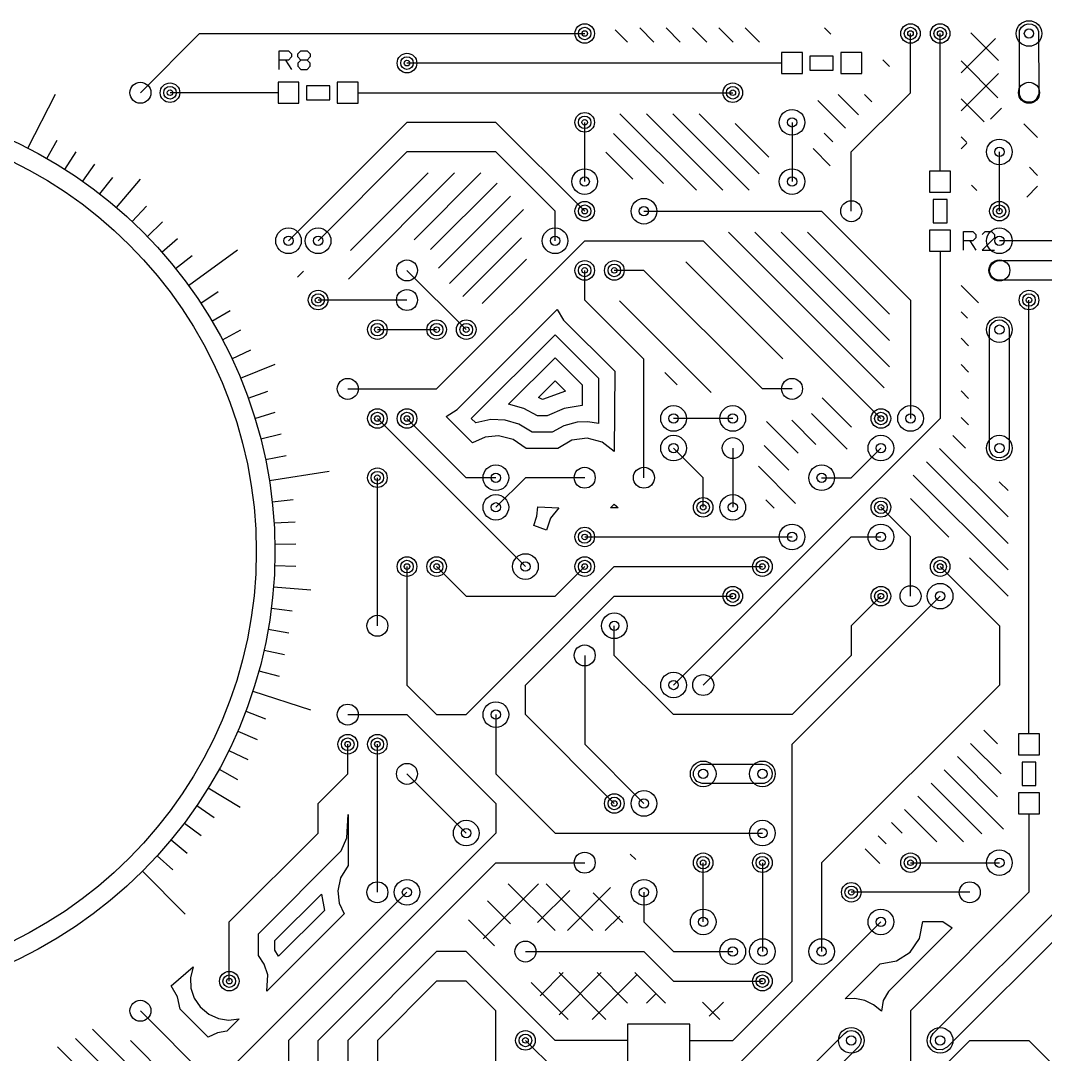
# Model space of a CAD drawing. Extents: x 7 to 284, y 6 to 364.
# Drawn here: x 82.5 to 126.43, y 48.93 to 93.26 of the extents above; entities that cross this region are included whole.
import ezdxf

# ---------------------------------------------------------------- set-up
doc = ezdxf.new("R2010")
doc.units = 0
doc.layers.add('SCORE', color=5, linetype='CONTINUOUS')

msp = doc.modelspace()

# ---------------------------------------------------------------- linework, layer by layer
at = {"layer": 'SCORE'}
for p, q in [((125.532, 93.0804), (125.6888, 93.128)), ((125.6888, 93.128), (125.8519, 93.1119)), ((125.8519, 93.1119), (125.9964, 93.0347)), ((87.63, 90.17), (90.17, 92.71)), ((90.17, 92.71), (106.68, 92.71)), ((107.9904, 92.8658), (108.5162, 92.34)), ((109.0376, 92.95), (109.6476, 92.34)), ((110.1689, 92.95), (110.7789, 92.34)), ((111.3003, 92.95), (111.9103, 92.34)), ((112.4317, 92.95), (113.0417, 92.34)), ((113.563, 92.95), (114.173, 92.34)), ((116.9571, 92.95), (117.228, 92.6791)), ((120.65, 90.17), (120.65, 92.71)), ((121.92, 88.9), (121.92, 92.71)), ((123.2393, 92.7383), (124.4234, 91.5542)), ((125.3181, 90.0881), (125.3281, 92.8319)), ((125.3281, 92.8319), (125.4053, 92.9764)), ((125.4053, 92.9764), (125.532, 93.0804)), ((125.9964, 93.0347), (126.1004, 92.908)), ((126.1004, 92.908), (126.1419, 92.7919)), ((126.1419, 92.7919), (126.148, 90.1288)), ((122.82, 91.0177), (124.2968, 92.4945)), ((93.58, 91.17), (93.58, 91.97)), ((93.58, 91.97), (93.98, 91.97)), ((93.98, 91.97), (94.1133, 91.8367)), ((94.1133, 91.8367), (94.1133, 91.7033)), ((94.38, 91.8367), (94.5133, 91.97)), ((94.38, 91.7033), (94.38, 91.8367)), ((94.5133, 91.97), (94.78, 91.97)), ((94.78, 91.97), (94.9133, 91.8367)), ((94.9133, 91.8367), (94.9133, 91.7033)), ((116.02, 91.89), (115.12, 91.89)), ((115.12, 91.89), (115.12, 90.99)), ((116.02, 90.99), (116.02, 91.89)), ((118.56, 91.89), (117.66, 91.89)), ((117.66, 91.89), (117.66, 90.99)), ((118.56, 90.99), (118.56, 91.89)), ((93.98, 91.57), (93.58, 91.57)), ((93.8467, 91.57), (94.1133, 91.17)), ((94.1133, 91.7033), (93.98, 91.57)), ((94.5133, 91.57), (94.38, 91.7033)), ((94.5133, 91.57), (94.38, 91.4367)), ((94.38, 91.4367), (94.38, 91.3033)), ((94.78, 91.57), (94.5133, 91.57)), ((94.9133, 91.7033), (94.78, 91.57)), ((94.9133, 91.4367), (94.78, 91.57)), ((94.9133, 91.3033), (94.9133, 91.4367)), ((113.03, 91.44), (99.06, 91.44)), ((115.12, 91.44), (113.03, 91.44)), ((117.34, 91.74), (116.34, 91.74)), ((116.34, 91.74), (116.34, 91.14)), ((117.34, 91.14), (117.34, 91.74)), ((119.46, 91.5785), (119.75, 91.2885)), ((122.82, 91.5313), (124.3979, 89.9534)), ((94.38, 91.3033), (94.5133, 91.17)), ((94.5133, 91.17), (94.78, 91.17)), ((94.78, 91.17), (94.9133, 91.3033)), ((115.12, 90.99), (116.02, 90.99)), ((116.34, 91.14), (117.34, 91.14)), ((117.66, 90.99), (118.56, 90.99)), ((122.82, 89.3914), (124.4214, 90.9928)), ((94.43, 90.62), (93.53, 90.62)), ((93.53, 90.62), (93.53, 89.72)), ((94.43, 89.72), (94.43, 90.62)), ((95.75, 90.47), (94.75, 90.47)), ((94.75, 90.47), (94.75, 89.87)), ((95.75, 89.87), (95.75, 90.47)), ((96.97, 90.62), (96.07, 90.62)), ((96.07, 90.62), (96.07, 89.72)), ((96.97, 89.72), (96.97, 90.62)), ((82.8074, 87.7855), (83.9878, 90.1021)), ((91.44, 90.17), (88.9, 90.17)), ((93.53, 90.17), (91.44, 90.17)), ((96.97, 90.17), (99.06, 90.17)), ((99.06, 90.17), (113.03, 90.17)), ((117.5468, 90.0976), (118.4258, 89.2186)), ((118.11, 87.63), (120.65, 90.17)), ((118.6775, 90.0983), (118.9915, 89.7843)), ((125.3808, 89.9367), (125.3181, 90.0881)), ((126.148, 90.1288), (126.0547, 89.9036)), ((93.53, 89.72), (94.43, 89.72)), ((94.75, 89.87), (95.75, 89.87)), ((96.07, 89.72), (96.97, 89.72)), ((116.6756, 89.8375), (117.8601, 88.6529)), ((122.82, 89.905), (123.8029, 88.9221)), ((125.4967, 89.8208), (125.3808, 89.9367)), ((125.6481, 89.7581), (125.4967, 89.8208)), ((125.8119, 89.7581), (125.6481, 89.7581)), ((125.928, 89.7996), (125.8119, 89.7581)), ((126.0547, 89.9036), (125.928, 89.7996)), ((108.1921, 89.27), (111.4716, 85.9905)), ((109.3234, 89.27), (112.6025, 85.9909)), ((110.4548, 89.27), (113.7335, 85.9913)), ((111.5862, 89.27), (114.1601, 86.6961)), ((124.0852, 89.0302), (124.5572, 89.5022)), ((99.06, 88.9), (93.98, 83.82)), ((102.87, 88.9), (99.06, 88.9)), ((106.68, 85.09), (102.87, 88.9)), ((106.68, 86.36), (106.68, 88.9)), ((113.1331, 88.8544), (114.5742, 87.4134)), ((115.57, 88.9), (115.57, 86.36)), ((121.92, 86.81), (121.92, 88.9)), ((125.5134, 88.8379), (126.1, 88.2513)), ((107.9096, 88.4211), (110.0577, 86.273)), ((116.9439, 88.4378), (117.3205, 88.0612)), ((122.82, 88.2786), (123.0672, 88.0314)), ((83.6119, 87.3515), (84.0578, 88.1332)), ((116.4791, 87.7712), (117.21, 87.0403)), ((122.82, 87.765), (123.0598, 88.0048)), ((84.395, 86.88), (84.8773, 87.6399)), ((99.06, 87.63), (95.25, 83.82)), ((102.87, 87.63), (99.06, 87.63)), ((105.41, 85.09), (102.87, 87.63)), ((107.58, 87.6193), (108.7413, 86.458)), ((118.11, 85.09), (118.11, 87.63)), ((124.46, 85.09), (124.46, 87.63)), ((85.1551, 86.3721), (85.6726, 87.1084)), ((125.7521, 86.9729), (126.1, 86.625)), ((85.8904, 85.829), (86.442, 86.5401)), ((86.5993, 85.2519), (87.6384, 86.4685)), ((96.5481, 82.18), (101.0981, 86.73)), ((96.6373, 83.4006), (99.9667, 86.73)), ((99.3643, 83.8649), (102.2295, 86.73)), ((122.37, 86.81), (121.47, 86.81)), ((121.47, 86.81), (121.47, 85.91)), ((122.37, 85.91), (122.37, 86.81)), ((100.0728, 83.442), (102.929, 86.2982)), ((123.27, 86.2023), (123.4889, 85.9834)), ((125.6313, 85.6974), (126.1, 86.166)), ((100.4063, 82.6441), (103.4947, 85.7325)), ((121.47, 85.91), (122.37, 85.91)), ((122.22, 85.59), (121.62, 85.59)), ((121.62, 85.59), (121.62, 84.59)), ((122.22, 84.59), (122.22, 85.59)), ((87.2802, 84.642), (87.8963, 85.2981)), ((100.8882, 81.9946), (104.0604, 85.1668)), ((105.41, 83.82), (105.41, 85.09)), ((109.22, 85.09), (116.84, 85.09)), ((116.84, 85.09), (120.65, 81.28)), ((87.9317, 84.0007), (88.578, 84.627)), ((122.37, 84.27), (121.47, 84.27)), ((121.47, 84.27), (121.47, 83.37)), ((121.62, 84.59), (122.22, 84.59)), ((122.37, 83.37), (122.37, 84.27)), ((88.5522, 83.3295), (89.2273, 83.9246)), ((100.33, 77.47), (106.68, 83.82)), ((101.4539, 81.4289), (103.9655, 83.9406)), ((106.68, 83.82), (111.76, 83.82)), ((111.76, 83.82), (119.38, 76.2)), ((112.8446, 84.19), (119.523, 77.5116)), ((113.976, 84.19), (119.75, 78.416)), ((115.1074, 84.19), (119.75, 79.5474)), ((116.2387, 84.19), (119.75, 80.6787)), ((122.92, 83.42), (122.92, 84.22)), ((122.92, 84.22), (123.32, 84.22)), ((123.32, 83.82), (122.92, 83.82)), ((123.1867, 83.82), (123.4533, 83.42)), ((123.32, 84.22), (123.4533, 84.0867)), ((123.4533, 83.9533), (123.32, 83.82)), ((123.4533, 84.0867), (123.4533, 83.9533)), ((123.72, 84.0867), (123.8533, 84.22)), ((124.2533, 83.9533), (123.72, 83.42)), ((123.8533, 84.22), (124.12, 84.22)), ((124.12, 84.22), (124.2533, 84.0867)), ((124.2533, 84.0867), (124.2533, 83.9533)), ((128.27, 83.82), (124.46, 83.82)), ((89.6949, 81.903), (91.7984, 83.4313)), ((121.47, 83.37), (122.37, 83.37)), ((121.92, 83.37), (121.92, 81.28)), ((123.72, 83.42), (124.2533, 83.42)), ((89.1403, 82.6297), (89.8427, 83.1924)), ((102.2907, 81.1344), (104.1914, 83.0351)), ((111.0229, 82.92), (115.1809, 78.762)), ((124.1353, 82.8164), (124.262, 82.9204)), ((124.262, 82.9204), (124.4188, 82.968)), ((124.4188, 82.968), (129.366, 82.97)), ((94.372, 82.2666), (94.62, 82.5147)), ((99.06, 82.55), (101.6, 80.01)), ((106.68, 81.28), (106.68, 82.55)), ((109.22, 82.55), (107.95, 82.55)), ((114.3, 77.47), (109.22, 82.55)), ((124.042, 82.5088), (124.0581, 82.6719)), ((124.0896, 82.352), (124.042, 82.5088)), ((124.0581, 82.6719), (124.1353, 82.8164)), ((124.163, 82.253), (124.0896, 82.352)), ((124.262, 82.1796), (124.163, 82.253)), ((124.4188, 82.132), (124.262, 82.1796)), ((129.714, 82.13), (124.4188, 82.132)), ((90.2147, 81.151), (90.9669, 81.6452)), ((122.82, 81.9051), (123.5705, 81.1546)), ((99.06, 81.28), (95.25, 81.28)), ((109.22, 78.74), (106.68, 81.28)), ((108.1688, 81.2486), (112.1031, 77.3143)), ((120.65, 81.28), (120.65, 76.2)), ((121.92, 81.28), (121.92, 76.2)), ((125.73, 64.77), (125.73, 81.28)), ((90.6984, 80.3754), (91.4731, 80.8335)), ((101.2139, 76.5861), (105.4993, 80.8715)), ((105.4993, 80.8715), (105.7724, 80.421)), ((122.82, 80.7737), (123.0954, 80.4983)), ((105.7724, 80.421), (107.97, 78.2222)), ((124.072, 80.1707), (124.163, 80.307)), ((124.163, 80.307), (124.2993, 80.398)), ((124.2993, 80.398), (124.46, 80.43)), ((124.46, 80.43), (124.5819, 80.4119)), ((124.5819, 80.4119), (124.7264, 80.3347)), ((124.7264, 80.3347), (124.8304, 80.208)), ((91.1451, 79.5778), (91.9404, 79.999)), ((97.79, 80.01), (100.33, 80.01)), ((101.8177, 76.2), (105.41, 79.7923)), ((105.41, 79.7923), (107.27, 77.9323)), ((124.04, 80.01), (124.072, 80.1707)), ((124.042, 74.8888), (124.04, 80.01)), ((124.8304, 80.208), (124.878, 80.0512)), ((124.878, 80.0512), (124.878, 74.8888)), ((122.82, 79.6423), (123.1403, 79.3221)), ((91.5536, 78.7601), (92.368, 79.1433)), ((91.9233, 77.9241), (93.4015, 78.5364)), ((103.4192, 76.8115), (105.41, 78.8023)), ((105.41, 78.8023), (106.57, 77.6423)), ((109.22, 73.66), (109.22, 78.74)), ((122.82, 78.511), (123.1407, 78.1903)), ((107.97, 78.2222), (107.95, 74.7894)), ((110.1206, 78.1655), (110.645, 77.6411)), ((104.7006, 77.103), (105.41, 77.8124)), ((105.41, 77.8124), (105.8543, 77.368)), ((106.57, 77.6423), (106.57, 76.7573)), ((107.27, 77.9323), (107.27, 75.9858)), ((92.2531, 77.0715), (93.0999, 77.3764)), ((96.52, 77.47), (100.33, 77.47)), ((105.8543, 77.368), (104.8656, 77.01)), ((115.57, 77.47), (114.3, 77.47)), ((122.82, 77.3796), (123.1412, 77.0584)), ((104.0694, 76.6261), (103.4192, 76.8115)), ((104.8656, 77.01), (104.7006, 77.103)), ((106.57, 76.7573), (105.8061, 76.6337)), ((116.862, 77.0809), (118.1138, 75.8291)), ((92.5424, 76.2044), (93.4026, 76.469)), ((100.7385, 76.2893), (101.2139, 76.5861)), ((101.8711, 75.1566), (100.7385, 76.2893)), ((104.6627, 76.31), (104.0694, 76.6261)), ((105.0724, 76.31), (104.6627, 76.31)), ((105.8061, 76.6337), (105.0724, 76.31)), ((116.4032, 76.4083), (117.9314, 74.8802)), ((122.82, 76.2482), (123.1416, 75.9266)), ((104.14, 69.85), (97.79, 76.2)), ((101.6, 73.66), (99.06, 76.2)), ((102.0107, 76.007), (101.8177, 76.2)), ((102.6519, 76.1499), (102.0107, 76.007)), ((103.2634, 76.1283), (102.6519, 76.1499)), ((103.8514, 75.9588), (103.2634, 76.1283)), ((104.4336, 75.61), (103.8514, 75.9588)), ((105.7867, 75.887), (105.282, 75.61)), ((106.3498, 76.0367), (105.7867, 75.887)), ((106.8198, 76.0555), (106.3498, 76.0367)), ((107.27, 75.9858), (106.8198, 76.0555)), ((121.92, 76.2), (110.49, 64.77)), ((113.03, 76.2), (110.49, 76.2)), ((114.474, 76.0748), (115.8397, 74.7091)), ((115.5595, 76.1207), (116.592, 75.0882)), ((92.7905, 75.3246), (93.6622, 75.5484)), ((102.4066, 75.3989), (101.8711, 75.1566)), ((102.9852, 75.4558), (102.4066, 75.3989)), ((103.6149, 75.2981), (102.9852, 75.4558)), ((105.282, 75.61), (104.4336, 75.61)), ((122.4649, 75.472), (123.0107, 74.9262)), ((104.1645, 74.91), (103.6149, 75.2981)), ((106.1283, 75.2676), (105.5285, 74.91)), ((106.7854, 75.3563), (106.1283, 75.2676)), ((107.4266, 75.1869), (106.7854, 75.3563)), ((107.95, 74.7894), (107.4266, 75.1869)), ((111.76, 73.66), (110.49, 74.93)), ((113.03, 74.93), (113.03, 72.39)), ((114.3748, 75.0426), (115.4283, 73.9891)), ((118.11, 73.66), (119.38, 74.93)), ((92.9969, 74.4341), (93.8782, 74.6166)), ((105.5285, 74.91), (104.1645, 74.91)), ((121.8995, 74.906), (124.83, 71.9755)), ((124.0896, 74.732), (124.042, 74.8888)), ((124.1936, 74.6053), (124.0896, 74.732)), ((124.3381, 74.5281), (124.1936, 74.6053)), ((124.5012, 74.512), (124.3381, 74.5281)), ((124.658, 74.5596), (124.5012, 74.512)), ((124.757, 74.633), (124.658, 74.5596)), ((124.8304, 74.732), (124.757, 74.633)), ((124.878, 74.8888), (124.8304, 74.732)), ((114.1333, 74.1527), (115.725, 72.5611)), ((121.3341, 74.34), (124.83, 70.8441)), ((93.1612, 73.5348), (95.7291, 73.9416)), ((97.79, 67.31), (97.79, 73.66)), ((102.87, 73.66), (101.6, 73.66)), ((104.14, 73.66), (102.87, 72.39)), ((106.68, 73.66), (104.14, 73.66)), ((111.76, 72.39), (111.76, 73.66)), ((116.84, 73.66), (118.11, 73.66)), ((120.7688, 73.774), (124.83, 69.7127)), ((124.4562, 73.4807), (124.83, 73.1069)), ((93.2828, 72.6288), (94.1774, 72.7276)), ((114.4436, 72.7111), (114.804, 72.3506)), ((120.6443, 72.7671), (122.2971, 71.1143)), ((104.6295, 72.0125), (104.6693, 72.41)), ((104.6693, 72.41), (105.5734, 72.3702)), ((105.5734, 72.3702), (105.2205, 71.9307)), ((107.7866, 72.3702), (107.95, 72.5306)), ((108.1136, 72.37), (107.7866, 72.3702)), ((107.95, 72.5306), (108.0375, 72.4393)), ((108.0375, 72.4393), (108.1136, 72.37)), ((120.65, 71.12), (119.38, 72.39)), ((104.4935, 71.6143), (104.6295, 72.0125)), ((105.2205, 71.9307), (105.036, 71.4106)), ((93.3617, 71.7181), (94.2599, 71.7746)), ((105.036, 71.4106), (104.4935, 71.6143)), ((106.68, 71.12), (115.57, 71.12)), ((111.76, 64.77), (118.11, 71.12)), ((118.11, 71.12), (119.38, 71.12)), ((120.65, 68.58), (120.65, 71.12)), ((93.3976, 70.8047), (94.2975, 70.8189)), ((123.1843, 70.2271), (124.83, 68.5814)), ((93.3904, 69.8906), (94.29, 69.8624)), ((99.06, 69.85), (99.06, 64.77)), ((100.33, 69.85), (101.6, 68.58)), ((101.6, 63.5), (107.95, 69.85)), ((105.41, 68.58), (106.68, 69.85)), ((107.95, 69.85), (114.3, 69.85)), ((121.92, 69.85), (124.46, 67.31)), ((93.3402, 68.9779), (94.9353, 68.8524)), ((101.6, 68.58), (105.41, 68.58)), ((104.14, 64.77), (107.95, 68.58)), ((107.95, 68.58), (113.03, 68.58)), ((115.57, 62.23), (121.92, 68.58)), ((119.38, 68.58), (118.11, 67.31)), ((93.247, 68.0685), (94.1399, 67.9557)), ((93.1111, 67.1646), (93.9977, 67.0098)), ((107.95, 66.04), (107.95, 67.31)), ((118.11, 67.31), (118.11, 66.04)), ((124.46, 67.31), (124.46, 64.77)), ((92.9328, 66.268), (93.8111, 66.0717)), ((106.68, 66.04), (106.68, 62.23)), ((110.49, 63.5), (107.95, 66.04)), ((118.11, 66.04), (115.57, 63.5)), ((92.7124, 65.3809), (93.5805, 65.1434)), ((99.06, 64.77), (100.33, 63.5)), ((104.14, 63.5), (104.14, 64.77)), ((124.46, 64.77), (116.84, 57.15)), ((125.73, 62.68), (125.73, 64.77)), ((92.4505, 64.5051), (94.9232, 63.7016)), ((92.1476, 63.6426), (92.9895, 63.3245)), ((96.52, 63.5), (99.06, 63.5)), ((99.06, 63.5), (102.87, 59.69)), ((100.33, 63.5), (101.6, 63.5)), ((102.87, 63.5), (102.87, 60.96)), ((107.95, 59.69), (104.14, 63.5)), ((115.57, 63.5), (110.49, 63.5)), ((91.8044, 62.7953), (92.6304, 62.4379)), ((123.793, 62.8302), (124.38, 62.2432)), ((126.18, 62.68), (125.28, 62.68)), ((125.28, 62.68), (125.28, 61.78)), ((126.18, 61.78), (126.18, 62.68)), ((96.52, 60.96), (96.52, 62.23)), ((97.79, 55.88), (97.79, 62.23)), ((106.68, 62.23), (109.22, 59.69)), ((115.57, 52.07), (115.57, 62.23)), ((123.2273, 62.2645), (124.53, 60.9618)), ((91.4217, 61.9652), (92.23, 61.5692)), ((122.6616, 61.6988), (124.38, 59.9804)), ((125.28, 61.78), (126.18, 61.78)), ((111.3481, 61.0419), (111.4108, 61.1933)), ((111.4108, 61.1933), (111.5267, 61.3092)), ((111.5267, 61.3092), (111.6781, 61.3719)), ((111.6781, 61.3719), (114.3, 61.38)), ((114.3, 61.38), (114.4607, 61.348)), ((114.4607, 61.348), (114.5664, 61.2847)), ((114.5664, 61.2847), (114.6704, 61.158)), ((126.03, 61.46), (125.43, 61.46)), ((125.43, 61.46), (125.43, 60.46)), ((126.03, 60.46), (126.03, 61.46)), ((91.0003, 61.154), (91.789, 60.7204)), ((95.25, 59.69), (96.52, 60.96)), ((99.06, 60.96), (101.6, 58.42)), ((102.87, 60.96), (105.41, 58.42)), ((111.3481, 60.8781), (111.3481, 61.0419)), ((111.4108, 60.7267), (111.3481, 60.8781)), ((114.7019, 60.8381), (114.6492, 60.7267)), ((114.6704, 61.158), (114.718, 61.0012)), ((114.718, 61.0012), (114.7019, 60.8381)), ((122.0959, 61.1331), (124.6408, 58.5882)), ((90.5412, 60.3635), (91.9054, 59.5275)), ((111.4936, 60.6353), (111.4108, 60.7267)), ((111.7188, 60.542), (111.4936, 60.6353)), ((114.3819, 60.5481), (111.7188, 60.542)), ((114.5333, 60.6108), (114.3819, 60.5481)), ((114.6492, 60.7267), (114.5333, 60.6108)), ((121.5302, 60.5674), (123.7084, 58.3893)), ((125.43, 60.46), (126.03, 60.46)), ((120.9645, 60.0018), (122.9163, 58.05)), ((126.18, 60.14), (125.28, 60.14)), ((125.28, 60.14), (125.28, 59.24)), ((126.18, 59.24), (126.18, 60.14)), ((90.0454, 59.5956), (90.7897, 59.0897)), ((95.25, 58.42), (95.25, 59.69)), ((102.87, 59.69), (102.87, 58.42)), ((120.3989, 59.4361), (121.7849, 58.05)), ((96.4819, 58.21), (96.54, 59.2122)), ((96.54, 59.2122), (96.54, 57.0315)), ((125.28, 59.24), (126.18, 59.24)), ((125.73, 59.24), (125.73, 57.15)), ((89.5139, 58.8518), (90.2336, 58.3115)), ((119.8332, 58.8704), (120.2854, 58.4181)), ((121.623, 49.827), (130.39, 58.594)), ((88.948, 58.134), (89.6414, 57.5603)), ((91.44, 54.61), (95.25, 58.42)), ((102.87, 58.42), (93.98, 49.53)), ((96.2374, 57.6541), (96.4819, 58.21)), ((105.41, 58.42), (114.3, 58.42)), ((119.2675, 58.3047), (119.61, 57.9622)), ((131.23, 58.246), (122.217, 49.233)), ((92.69, 54.0922), (96.2374, 57.6541)), ((118.7018, 57.739), (119.331, 57.1098)), ((88.3488, 57.4436), (89.0145, 56.8378)), ((108.6328, 57.52), (108.8671, 57.2857)), ((87.7179, 56.7821), (89.5563, 54.9437)), ((95.25, 49.53), (102.87, 57.15)), ((96.54, 57.0315), (96.2097, 56.5054)), ((102.87, 57.15), (106.68, 57.15)), ((111.76, 54.61), (111.76, 57.15)), ((114.3, 57.15), (114.3, 53.34)), ((116.84, 57.15), (116.84, 53.34)), ((120.65, 57.15), (124.46, 57.15)), ((125.73, 57.15), (125.73, 55.88)), ((96.2097, 56.5054), (96.0915, 55.9413)), ((99.06, 55.88), (91.44, 48.26)), ((96.0915, 55.9413), (96.156, 55.4125)), ((102.3287, 53.8841), (104.6947, 56.25)), ((103.3974, 56.25), (105.4074, 54.24)), ((104.6573, 54.5862), (106.0355, 55.9645)), ((105.0237, 56.25), (107.0337, 54.24)), ((105.9374, 54.24), (107.7857, 56.0883)), ((109.22, 55.88), (109.22, 54.61)), ((123.19, 55.88), (118.11, 55.88)), ((125.73, 55.88), (120.65, 50.8)), ((93.3942, 53.8065), (95.3919, 55.8041)), ((95.3919, 55.8041), (95.5212, 55.0989)), ((96.156, 55.4125), (96.3655, 54.9532)), ((102.5069, 55.5141), (103.4955, 54.5255)), ((107.0484, 55.8517), (108.3211, 54.579)), ((95.5212, 55.0989), (93.5567, 53.1344)), ((91.44, 52.07), (91.44, 54.61)), ((96.3655, 54.9532), (93.0536, 51.6414)), ((101.6937, 54.7009), (102.8124, 53.5823)), ((107.5637, 54.24), (108.187, 54.8633)), ((109.22, 54.61), (110.49, 53.34)), ((113.03, 48.26), (119.38, 54.61)), ((121.032, 53.8965), (121.1793, 54.6291)), ((121.1793, 54.6291), (122.0388, 54.6297)), ((122.0388, 54.6297), (122.4381, 54.3558)), ((92.69, 53.1768), (92.69, 54.0922)), ((122.4381, 54.3558), (119.7062, 51.619)), ((93.3971, 53.4057), (93.3942, 53.8065)), ((120.6332, 53.3186), (121.032, 53.8965)), ((93.5567, 53.1344), (93.3971, 53.4057)), ((100.33, 53.34), (96.52, 49.53)), ((101.6, 53.34), (100.33, 53.34)), ((105.41, 49.53), (101.6, 53.34)), ((104.14, 53.34), (109.22, 53.34)), ((109.22, 53.34), (110.49, 52.07)), ((110.49, 53.34), (113.03, 53.34)), ((120.0436, 52.9373), (120.6332, 53.3186)), ((92.9404, 52.8024), (92.69, 53.1768)), ((93.0884, 52.3354), (92.9404, 52.8024)), ((117.8479, 51.3101), (119.3485, 52.8108)), ((119.3485, 52.8108), (120.0436, 52.9373)), ((88.9523, 51.8674), (89.8852, 52.6783)), ((89.8852, 52.6783), (89.7761, 52.2068)), ((93.0536, 51.6414), (93.0884, 52.3354)), ((104.7683, 51.4445), (105.7637, 52.44)), ((105.581, 52.44), (107.591, 50.43)), ((105.5814, 50.6314), (107.3901, 52.44)), ((107.0064, 50.43), (108.9318, 52.3554)), ((107.2074, 52.44), (108.5189, 51.1284)), ((108.8337, 52.44), (110.1452, 51.1285)), ((89.2227, 51.3933), (88.9523, 51.8674)), ((89.7761, 52.2068), (89.7975, 51.7708)), ((100.33, 52.07), (97.79, 49.53)), ((101.6, 52.07), (100.33, 52.07)), ((102.87, 50.8), (101.6, 52.07)), ((104.3823, 52.0124), (105.9647, 50.43)), ((110.49, 52.07), (114.3, 52.07)), ((113.03, 49.53), (115.57, 52.07)), ((89.7975, 51.7708), (89.9396, 51.3376)), ((109.3313, 51.1285), (109.745, 51.5422)), ((119.7062, 51.619), (119.4828, 51.2463)), ((89.3281, 50.87), (89.2227, 51.3933)), ((89.9396, 51.3376), (90.1891, 50.9641)), ((111.7301, 51.17), (112.4701, 50.43)), ((112.0221, 50.5667), (112.6254, 51.17)), ((118.2595, 51.3233), (117.8479, 51.3101)), ((118.6908, 51.2332), (118.2595, 51.3233)), ((119.0582, 51.0595), (118.6908, 51.2332)), ((119.4, 50.7846), (119.0582, 51.0595)), ((119.4828, 51.2463), (119.4, 50.7846)), ((87.63, 50.8), (93.98, 44.45)), ((90.5361, 49.6637), (89.3281, 50.87)), ((90.1891, 50.9641), (90.564, 50.6486)), ((90.564, 50.6486), (90.9812, 50.4647)), ((102.87, 48.26), (102.87, 50.8)), ((120.65, 50.8), (120.65, 48.26)), ((90.9812, 50.4647), (91.413, 50.4007)), ((91.8686, 50.4564), (91.3388, 49.9265)), ((91.413, 50.4007), (91.8686, 50.4564)), ((111.1885, 50.2285), (108.5215, 50.2285)), ((108.5215, 50.2285), (108.5215, 39.9415)), ((111.1885, 39.9415), (111.1885, 50.2285)), ((85.5766, 50.0141), (89.384, 46.2068)), ((90.9296, 49.8496), (90.5361, 49.6637)), ((91.3388, 49.9265), (90.9296, 49.8496)), ((112.7053, 44.7164), (117.813, 49.827)), ((117.813, 49.827), (117.9493, 49.918)), ((117.9493, 49.918), (118.11, 49.95)), ((118.11, 49.95), (118.2707, 49.918)), ((118.2707, 49.918), (118.3764, 49.8547)), ((118.3764, 49.8547), (118.4804, 49.728)), ((118.4804, 49.728), (118.528, 49.5712)), ((121.5081, 49.4481), (121.5181, 49.6519)), ((121.5181, 49.6519), (121.623, 49.827)), ((84.0812, 49.2468), (87.9349, 45.3931)), ((84.8493, 49.6101), (88.6781, 45.7813)), ((87.2021, 49.52), (90.1049, 46.6172)), ((93.98, 49.53), (93.98, 45.72)), ((95.25, 45.72), (95.25, 49.53)), ((96.52, 49.53), (96.52, 46.99)), ((97.79, 49.53), (97.79, 46.99)), ((105.41, 48.26), (104.14, 49.53)), ((106.68, 49.53), (105.41, 49.53)), ((108.5215, 49.53), (106.68, 49.53)), ((111.1885, 49.53), (113.03, 49.53)), ((118.4347, 49.2636), (113.2964, 44.1253)), ((115.57, 41.91), (123.19, 49.53)), ((118.5119, 49.4081), (118.4347, 49.2636)), ((118.528, 49.5712), (118.5119, 49.4081)), ((121.5953, 49.2636), (121.5081, 49.4481)), ((121.7593, 49.142), (121.5953, 49.2636)), ((122.217, 49.233), (122.0019, 49.1181)), ((123.19, 49.53), (125.73, 49.53)), ((125.73, 49.53), (132.08, 43.18)), ((122.0019, 49.1181), (121.7593, 49.142))]:
    msp.add_line(p, q, dxfattribs=at)
for centre, radius in [((106.68, 92.71), 0.42), ((120.65, 92.71), 0.42), ((121.92, 92.71), 0.42), ((125.73, 92.71), 0.55), ((106.68, 92.71), 0.27), ((106.68, 92.71), 0.12), ((120.65, 92.71), 0.27), ((120.65, 92.71), 0.12), ((121.92, 92.71), 0.27), ((121.92, 92.71), 0.12), ((125.73, 92.71), 0.2), ((99.06, 91.44), 0.42), ((99.06, 91.44), 0.27), ((99.06, 91.44), 0.12), ((87.63, 90.17), 0.45), ((88.9, 90.17), 0.42), ((88.9, 90.17), 0.27), ((113.03, 90.17), 0.42), ((113.03, 90.17), 0.27), ((125.73, 90.17), 0.45), ((88.9, 90.17), 0.12), ((113.03, 90.17), 0.12), ((74, 70.5), 19.4), ((74, 70.5), 18.6), ((106.68, 88.9), 0.42), ((106.68, 88.9), 0.27), ((115.57, 88.9), 0.55), ((115.57, 88.9), 0.2), ((106.68, 88.9), 0.12), ((124.46, 87.63), 0.55), ((124.46, 87.63), 0.2), ((106.68, 86.36), 0.55), ((115.57, 86.36), 0.55), ((106.68, 86.36), 0.2), ((115.57, 86.36), 0.2), ((109.22, 85.09), 0.55), ((106.68, 85.09), 0.42), ((106.68, 85.09), 0.27), ((106.68, 85.09), 0.12), ((109.22, 85.09), 0.2), ((118.11, 85.09), 0.45), ((124.46, 85.09), 0.42), ((124.46, 85.09), 0.27), ((124.46, 85.09), 0.12), ((93.98, 83.82), 0.55), ((95.25, 83.82), 0.55), ((105.41, 83.82), 0.55), ((124.46, 83.82), 0.55), ((93.98, 83.82), 0.2), ((95.25, 83.82), 0.2), ((105.41, 83.82), 0.2), ((124.46, 83.82), 0.2), ((99.06, 82.55), 0.45), ((106.68, 82.55), 0.42), ((107.95, 82.55), 0.42), ((124.46, 82.55), 0.45), ((106.68, 82.55), 0.27), ((106.68, 82.55), 0.12), ((107.95, 82.55), 0.27), ((107.95, 82.55), 0.12), ((95.25, 81.28), 0.42), ((99.06, 81.28), 0.45), ((125.73, 81.28), 0.42), ((95.25, 81.28), 0.27), ((95.25, 81.28), 0.12), ((125.73, 81.28), 0.27), ((125.73, 81.28), 0.12), ((97.79, 80.01), 0.42), ((97.79, 80.01), 0.27), ((100.33, 80.01), 0.42), ((100.33, 80.01), 0.27), ((101.6, 80.01), 0.42), ((101.6, 80.01), 0.27), ((124.46, 80.01), 0.55), ((97.79, 80.01), 0.12), ((100.33, 80.01), 0.12), ((101.6, 80.01), 0.12), ((124.46, 80.01), 0.2), ((96.52, 77.47), 0.45), ((115.57, 77.47), 0.45), ((110.49, 76.2), 0.55), ((113.03, 76.2), 0.55), ((120.65, 76.2), 0.55), ((97.79, 76.2), 0.42), ((97.79, 76.2), 0.27), ((97.79, 76.2), 0.12), ((99.06, 76.2), 0.42), ((99.06, 76.2), 0.27), ((99.06, 76.2), 0.12), ((110.49, 76.2), 0.2), ((113.03, 76.2), 0.2), ((119.38, 76.2), 0.42), ((119.38, 76.2), 0.27), ((119.38, 76.2), 0.12), ((120.65, 76.2), 0.2), ((110.49, 74.93), 0.55), ((113.03, 74.93), 0.45), ((119.38, 74.93), 0.55), ((124.46, 74.93), 0.55), ((110.49, 74.93), 0.2), ((119.38, 74.93), 0.2), ((124.46, 74.93), 0.2), ((97.79, 73.66), 0.42), ((102.87, 73.66), 0.55), ((106.68, 73.66), 0.45), ((109.22, 73.66), 0.45), ((116.84, 73.66), 0.55), ((97.79, 73.66), 0.27), ((97.79, 73.66), 0.12), ((102.87, 73.66), 0.2), ((116.84, 73.66), 0.2), ((102.87, 72.39), 0.55), ((111.76, 72.39), 0.42), ((113.03, 72.39), 0.55), ((119.38, 72.39), 0.42), ((102.87, 72.39), 0.2), ((111.76, 72.39), 0.27), ((111.76, 72.39), 0.12), ((113.03, 72.39), 0.2), ((119.38, 72.39), 0.27), ((119.38, 72.39), 0.12), ((106.68, 71.12), 0.42), ((106.68, 71.12), 0.27), ((115.57, 71.12), 0.55), ((119.38, 71.12), 0.55), ((106.68, 71.12), 0.12), ((115.57, 71.12), 0.2), ((119.38, 71.12), 0.2), ((99.06, 69.85), 0.42), ((99.06, 69.85), 0.27), ((100.33, 69.85), 0.42), ((100.33, 69.85), 0.27), ((104.14, 69.85), 0.55), ((104.14, 69.85), 0.2), ((106.68, 69.85), 0.42), ((106.68, 69.85), 0.27), ((114.3, 69.85), 0.42), ((114.3, 69.85), 0.27), ((121.92, 69.85), 0.42), ((121.92, 69.85), 0.27), ((99.06, 69.85), 0.12), ((100.33, 69.85), 0.12), ((106.68, 69.85), 0.12), ((114.3, 69.85), 0.12), ((121.92, 69.85), 0.12), ((113.03, 68.58), 0.42), ((113.03, 68.58), 0.27), ((119.38, 68.58), 0.42), ((119.38, 68.58), 0.27), ((120.65, 68.58), 0.45), ((121.92, 68.58), 0.55), ((121.92, 68.58), 0.2), ((113.03, 68.58), 0.12), ((119.38, 68.58), 0.12), ((107.95, 67.31), 0.55), ((97.79, 67.31), 0.45), ((107.95, 67.31), 0.2), ((106.68, 66.04), 0.45), ((110.49, 64.77), 0.55), ((111.76, 64.77), 0.45), ((110.49, 64.77), 0.2), ((96.52, 63.5), 0.45), ((102.87, 63.5), 0.55), ((102.87, 63.5), 0.2), ((96.52, 62.23), 0.42), ((97.79, 62.23), 0.42), ((96.52, 62.23), 0.27), ((96.52, 62.23), 0.12), ((97.79, 62.23), 0.27), ((97.79, 62.23), 0.12), ((99.06, 60.96), 0.45), ((111.76, 60.96), 0.55), ((114.3, 60.96), 0.55), ((111.76, 60.96), 0.2), ((114.3, 60.96), 0.2), ((107.95, 59.69), 0.42), ((107.95, 59.69), 0.27), ((109.22, 59.69), 0.55), ((109.22, 59.69), 0.2), ((107.95, 59.69), 0.12), ((101.6, 58.42), 0.55), ((114.3, 58.42), 0.55), ((101.6, 58.42), 0.2), ((114.3, 58.42), 0.2), ((124.46, 57.15), 0.55), ((106.68, 57.15), 0.45), ((111.76, 57.15), 0.42), ((111.76, 57.15), 0.27), ((111.76, 57.15), 0.12), ((114.3, 57.15), 0.42), ((114.3, 57.15), 0.27), ((114.3, 57.15), 0.12), ((120.65, 57.15), 0.42), ((120.65, 57.15), 0.27), ((120.65, 57.15), 0.12), ((124.46, 57.15), 0.2), ((97.79, 55.88), 0.45), ((99.06, 55.88), 0.55), ((109.22, 55.88), 0.55), ((118.11, 55.88), 0.42), ((123.19, 55.88), 0.45), ((99.06, 55.88), 0.2), ((109.22, 55.88), 0.2), ((118.11, 55.88), 0.27), ((118.11, 55.88), 0.12), ((111.76, 54.61), 0.55), ((119.38, 54.61), 0.55), ((111.76, 54.61), 0.2), ((119.38, 54.61), 0.2), ((104.14, 53.34), 0.45), ((113.03, 53.34), 0.55), ((114.3, 53.34), 0.55), ((116.84, 53.34), 0.55), ((113.03, 53.34), 0.2), ((114.3, 53.34), 0.2), ((116.84, 53.34), 0.2), ((91.44, 52.07), 0.42), ((91.44, 52.07), 0.27), ((114.3, 52.07), 0.42), ((114.3, 52.07), 0.27), ((91.44, 52.07), 0.12), ((114.3, 52.07), 0.12), ((87.63, 50.8), 0.45), ((104.14, 49.53), 0.42), ((104.14, 49.53), 0.27), ((104.14, 49.53), 0.12), ((118.11, 49.53), 0.55), ((118.11, 49.53), 0.2), ((121.92, 49.53), 0.55), ((121.92, 49.53), 0.2)]:
    msp.add_circle(centre, radius, dxfattribs=at)

doc.saveas('drawing.dxf')
